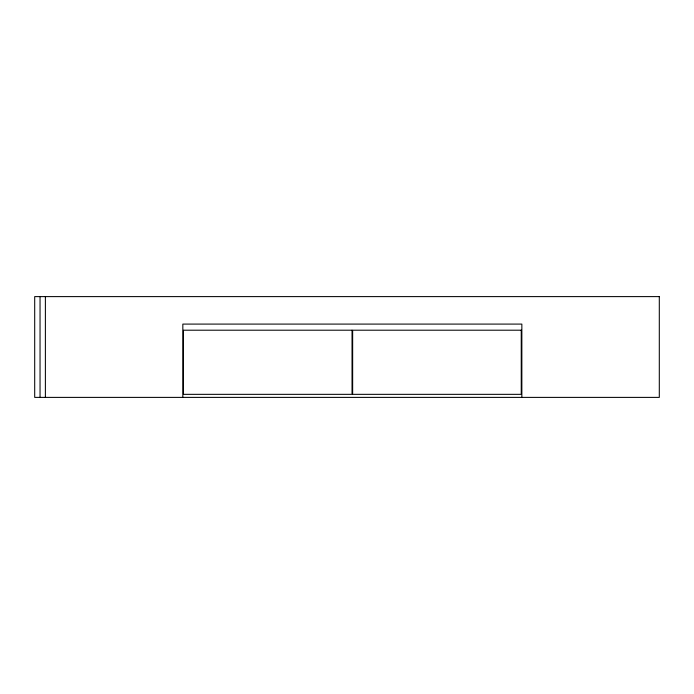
<?xml version="1.0" encoding="UTF-8"?>
<svg xmlns="http://www.w3.org/2000/svg" width="694" height="694" viewBox="0 0 694 694"><rect width="100%" height="100%" fill="white"/><g stroke="black" fill="none" stroke-linecap="round" stroke-linejoin="round"><path stroke-width="1.04" d="M521.853 397.393L521.853 324.089L182.834 324.089L182.834 397.393M45.388 296.607L45.388 397.393M40.044 296.607L40.044 397.393M659.3 296.607L34.7 296.607L34.7 397.393L659.3 397.393L659.3 296.607M352.04 330.205L183.442 330.205L183.442 394.339L352.04 394.339L352.04 330.205M521.246 330.205L352.647 330.205L352.647 394.339L521.246 394.339L521.246 330.205"/></g></svg>
